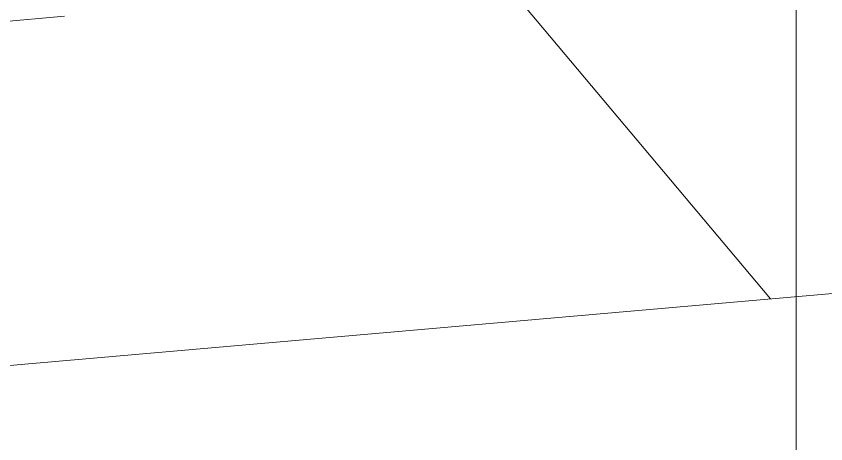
# Model space of a CAD drawing. Header units: metres. Extents: x 4238 to 4687, y -1 to 29.
# Drawn here: x 4631.5451 to 4631.828, y 16.6939 to 16.8435 of the extents above; entities that cross this region are included whole.
import ezdxf

# ---------------------------------------------------------------- set-up
doc = ezdxf.new("R2010")
doc.units = ezdxf.units.M
for name, color, linetype, lineweight in [('A-ROOF', 132, 'Continuous', 5), ('A-ROOF-PATT', 132, 'Continuous', 15), ('G-ANNO-TEXT', 231, 'Continuous', 5)]:
    doc.layers.add(name, color=color, linetype=linetype, lineweight=lineweight)

msp = doc.modelspace()

# ---------------------------------------------------------------- hatches: boundary and pattern name
at = {"layer": 'A-ROOF-PATT', "lineweight": 5}
h = msp.add_hatch(dxfattribs=at)
h.set_pattern_fill('FP_199', color=256, angle=-135, style=0, pattern_type=2)
h.set_pattern_definition([(40, (4640.4423, 10.6554), (-0.1928363, 0.2298133), []), (130, (4640.4423, 10.6554), (-0.2298133, -0.1928363), [])])
h.paths.add_polyline_path([(4618.88505, 15.61393), (4641.38078, 17.58205), (4661.17178, 15.85056), (4661.17178, 15.97102), (4641.38078, 17.70251), (4618.88505, 15.73439)])
h.paths.add_polyline_path([(4631.60681, 16.84532), (4631.60681, 16.84532), (4631.65233, 16.84532)])
h.paths.add_polyline_path([(4631.65233, 16.85104), (4631.65233, 16.85104), (4631.71419, 16.85104)])
h.paths.add_polyline_path([(4631.67974, 16.85377), (4631.67974, 16.85377), (4631.68478, 16.85377)])

# ---------------------------------------------------------------- linework, layer by layer
at = {"layer": 'A-ROOF'}
msp.add_line((4618.89186, 15.61452), (4641.38078, 17.58205), dxfattribs=at)
at = {"layer": 'A-ROOF', "lineweight": 15}
msp.add_line((4631.56198, 16.84347), (4618.88505, 15.73439), dxfattribs=at)
at = {"layer": 'G-ANNO-TEXT', "color": 7}
msp.add_line((4631.81766, 14.60515), (4631.81766, 20.22972), dxfattribs=at)

doc.saveas('drawing.dxf')
